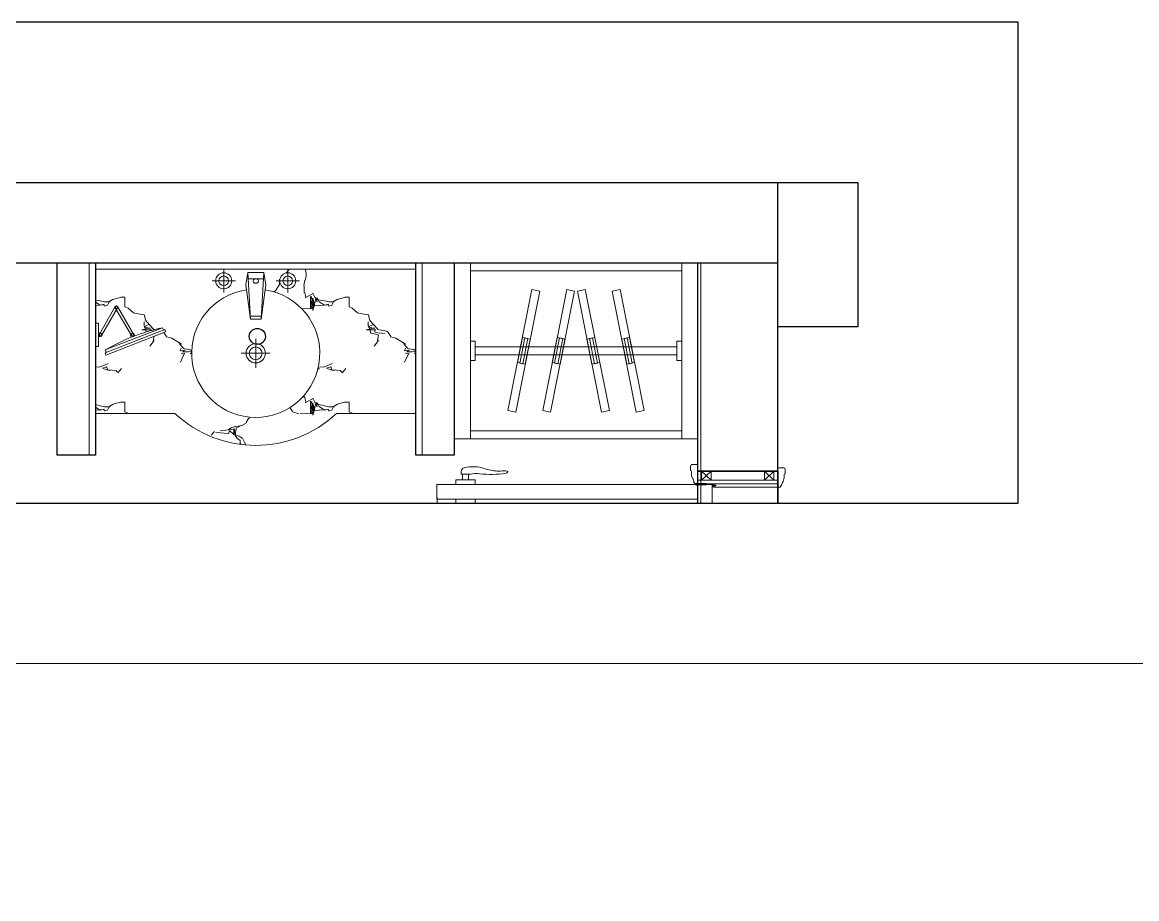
# Model space of a CAD drawing. Header units: millimetres. Extents: x 3162 to 221128, y -144913 to 11496.
# Drawn here: x 43049 to 46529, y -86211 to -83477 of the extents above; entities that cross this region are included whole.
import ezdxf
from ezdxf.xclip import XClip

# ---------------------------------------------------------------- set-up
doc = ezdxf.new("R2010")
doc.units = ezdxf.units.MM
doc.header["$LTSCALE"] = 10
doc.header["$XCLIPFRAME"] = 2
for name, pattern in [('ACAD_ISO03W100', [30, 12, -18]), ('DASH', [8.89, 6.35, -2.54]), ('DOTE', [61.468, 50.8, -5.08, 0.508, -5.08]), ('HIDDEN', [9.525, 6.35, -3.175])]:
    doc.linetypes.add(name, pattern=pattern)
for name, color, linetype, lineweight in [('Drawing【图框、表格】', 150, 'Continuous', 0), ('FC-Doorsill【门槛线】', 8, 'Continuous', 0), ('FF-Complete【墙体完成线】', 6, 'Continuous', 0), ('FF-Door【门】', 51, 'Continuous', 0), ('FF-FIXT【洁具】', 31, 'Continuous', 0), ('FF-MT【门套】', 20, 'Continuous', 0), ('FF-【活动成品家具】', 51, 'Continuous', 0), ('Hidden【虚线】', 136, 'DASH', 0)]:
    doc.layers.add(name, color=color, linetype=linetype, lineweight=lineweight)
for name, color, linetype in [('SYMBOL【符号】', 136, 'Continuous'), ('WALL_NEW【新建墙体】', 4, 'Continuous'), ('WALL【墙体】', 7, 'Continuous')]:
    doc.layers.add(name, color=color, linetype=linetype)

# ---------------------------------------------------------------- blocks, each defined once
blk = doc.blocks.new('洗手台40')
at = {"color": 8}
for p, q in [((194.8, 336.5), (194.8, 263.5)), ((231.3, 300), (158.3, 300)), ((-31.3, 245.1), (-31.3, 154.9)), ((182.2, 231.4), (74.6, 216.7)), ((221.1, 225), (74.6, 216.7)), ((74.6, 216.7), (74.6, 200)), ((84.7, 217.2), (84.7, 200)), ((221.1, 225), (182.2, 231.4)), ((201.4, 223.9), (201.4, 200)), ((221.1, 225), (221.1, 200)), ((13.8, 200), (-76.3, 200)), ((74.6, 183.3), (74.6, 200)), ((221.1, 175), (74.6, 183.3)), ((182.2, 168.6), (74.6, 183.3)), ((84.7, 182.8), (84.7, 200)), ((221.1, 175), (182.2, 168.6)), ((201.4, 176.1), (201.4, 200)), ((221.1, 175), (221.1, 200)), ((194.8, 136.5), (194.8, 63.5)), ((231.3, 100), (158.3, 100))]:
    blk.add_line(p, q, dxfattribs=at)
for centre, radius in [((194.8, 300), 25), ((194.8, 300), 15), ((-31.3, 200), 30), ((-31.3, 200), 20), ((194.8, 100), 25), ((194.8, 100), 15)]:
    blk.add_circle(centre, radius, dxfattribs=at)
blk.add_arc((-31.3, 200), 200, 8.4238, 351.5762)
for centre, start, end in [((194, 201.2), 350.5252, 189.4748), ((194, 198.8), 170.5252, 9.4748)]:
    blk.add_arc(centre, 7.19, start, end, dxfattribs=at)
blk = doc.blocks.new('刮须镜平面')
at = {"color": 0, "ltscale": 0.4}
for p, q in [((-118.2, 1.9), (-68.3, 88.4)), ((-61.6, 84.6), (-111.6, -1.9)), ((-68.3, 84.6), (-18.3, -1.9)), ((-11.7, 1.9), (-61.6, 88.4)), ((-9.2, 36.5), (0, 36.5)), ((-9.2, -36.5), (-9.2, 36.5)), ((0, 36.5), (0, -36.5)), ((-218.4, 9.3), (-215.7, 16.4)), ((-32.2, -63), (-218.4, 9.3)), ((-215.7, 16.4), (-29.4, -55.8)), ((-212.1, 15), (-209.3, 22.2)), ((-209.3, 22.2), (-30.2, -47.3)), ((-122.3, -3.3), (-120.3, 2.1)), ((-9.2, 5.8), (-15, 5.8)), ((-111.6, -7.5), (-109.5, -2.1)), ((-9.2, -5.8), (-15, -5.8)), ((-33, -54.4), (-30.2, -47.3)), ((-29.4, -55.8), (-32.2, -63)), ((0, -36.5), (-9.2, -36.5))]:
    blk.add_line(p, q, dxfattribs=at)
for centre in [(-64.9, 86.5), (-114.9, 0), (-15, 0)]:
    blk.add_circle(centre, 3.07, dxfattribs=at)
for centre, radius, start, end in [((-64.9, 86.5), 3.84, 30, 210), ((-64.9, 86.5), 3.84, 330, 150), ((-335.4, -568.2), 603.7, 59.6373, 77.9472), ((-114.9, 0), 5.76, 338.7922, 158.7922), ((-114.9, 0), 3.84, 150, 330), ((-15, 0), 5.76, 90, 270), ((-15, 0), 3.84, 210, 30)]:
    blk.add_arc(centre, radius, start, end, dxfattribs=at)
blk = doc.blocks.new('*U803', base_point=(20486.2, -29895.8))
for points in [[(20536.2, -30445.8), (20486.2, -30445.8), (20486.2, -29895.8), (20536.2, -29895.8)], [(21196.2, -29895.8), (21246.2, -29895.8), (21246.2, -30445.8), (21196.2, -30445.8)]]:
    blk.add_lwpolyline(points, close=True)
for points in [[(20536.2, -29895.8), (21196.2, -29895.8)], [(20536.2, -30445.8), (21196.2, -30445.8)]]:
    blk.add_lwpolyline(points)
at = {"color": 0}
for points in [[(20536.2, -29920.8), (21196.2, -29920.8)], [(20536.2, -30420.8), (21196.2, -30420.8)]]:
    blk.add_lwpolyline(points, dxfattribs=at)
at = {"color": 0, "linetype": 'DASH', "ltscale": 24}
for points in [[(20653.5, -30357.1), (20728.6, -29979.5), (20753.2, -29984.4), (20678.1, -30362)], [(20762.1, -30357.1), (20837.2, -29979.5), (20861.7, -29984.4), (20786.6, -30362)], [(20895.2, -29979.5), (20970.3, -30357.1), (20945.8, -30362), (20870.7, -29984.4)], [(21003.8, -29979.5), (21078.9, -30357.1), (21054.4, -30362), (20979.3, -29984.4)], [(20683.3, -30207.6), (20698.9, -30129.1), (20723.4, -30134), (20707.8, -30212.4)], [(20690.6, -30209), (20706.3, -30130.6), (20716.1, -30132.5), (20700.5, -30211)], [(20791.9, -30207.6), (20807.5, -30129.1), (20832, -30134), (20816.4, -30212.4)], [(20799.2, -30209), (20814.8, -30130.6), (20824.6, -30132.5), (20809, -30211)], [(20925, -30129.1), (20940.6, -30207.6), (20916, -30212.4), (20900.4, -30134)], [(20917.6, -30130.6), (20933.2, -30209), (20923.4, -30211), (20907.8, -30132.5)], [(21033.5, -30129.1), (21049.1, -30207.6), (21024.6, -30212.4), (21009, -30134)], [(21026.2, -30130.6), (21041.8, -30209), (21032, -30211), (21016.4, -30132.5)]]:
    blk.add_lwpolyline(points, close=True, dxfattribs=at)
at = {"color": 0}
for points in [[(20551.2, -30200.8), (20536.2, -30200.8), (20536.2, -30140.8), (20551.2, -30140.8)], [(21181.2, -30140.8), (21196.2, -30140.8), (21196.2, -30200.8), (21181.2, -30200.8)], [(21181.2, -30140.8), (21196.2, -30140.8), (21196.2, -30200.8), (21181.2, -30200.8)]]:
    blk.add_lwpolyline(points, close=True, dxfattribs=at)
at = {"color": 0, "linetype": 'DASH', "ltscale": 24}
for points in [[(20551.2, -30158.3), (21181.2, -30158.3)], [(20551.2, -30183.3), (21181.2, -30183.3)]]:
    blk.add_lwpolyline(points, dxfattribs=at)
blk = doc.blocks.new('门套线03')
at = {"ltscale": 100}
blk.add_lwpolyline([(60, 0), (60, 19.7, -0.339185), (56.6, 23.1), (42, 23.1, -0.360475), (38.5, 19.7), (29.2, 19.7, 0.137802), (14.5, 14.7, -0.16589), (3.4, 11.9), (3.4, 8.7), (0, 8.7), (0, 0)], format="xyb", close=True, dxfattribs=at)
blk = doc.blocks.new('HL_Door_Hinge')
at = {"color": 0, "linetype": 'DOTE', "ltscale": 0.04}
for p, q in [((-4, 3), (4, 3)), ((0, -1), (0, 7))]:
    blk.add_line(p, q, dxfattribs=at)
at = {"color": 0, "linetype": 'DASH', "ltscale": 5}
for p, q in [((-2, -26), (-2, 0.8)), ((-0.5, -26), (-0.5, 0)), ((0.5, -26), (0.5, 0)), ((2, -26), (2, 0.8)), ((-0.5, -26), (-2, -26)), ((0.5, -26), (2, -26))]:
    blk.add_line(p, q, dxfattribs=at)
for radius in [3, 2]:
    blk.add_circle((0, 3), radius, dxfattribs=at)
blk = doc.blocks.new('HL_Door_Seal')
at = {"color": 0}
for p, q in [((5, 0), (-5, 0)), ((-1, 6), (-0.5, 6.5)), ((-1, 6), (-0.5, 6)), ((-1, 5.5), (-0.5, 6)), ((-1, 5.5), (-0.5, 5.5)), ((-1, 5), (-0.5, 5.5)), ((-1, 4.5), (-0.5, 5)), ((-1, 5), (-0.5, 5)), ((-1, 4.5), (-0.5, 4.5)), ((-1, 4), (-0.5, 4.5)), ((-1, 4), (-0.5, 4)), ((-1, 3.5), (-0.5, 4)), ((-1, 3.5), (-0.5, 3.5)), ((-1, 3), (-0.5, 3.5)), ((-1, 3), (-0.5, 3)), ((-1, 2.5), (-0.5, 3)), ((-1, 2.5), (-0.5, 2.5)), ((-1, 2), (-0.5, 2.5)), ((-1, 2), (-0.5, 2)), ((-1, 1.5), (-0.5, 2)), ((-1, 1.5), (-0.5, 1.5)), ((-1, 1), (-0.5, 1.5)), ((-1, 1), (-0.5, 1)), ((-1, 0.5), (-0.5, 1)), ((-1, 0.5), (-0.5, 0.5)), ((-1, 0), (-0.5, 0.5)), ((-0.5, 6.5), (0.5, 6.5)), ((1, 6), (0.5, 6.5)), ((1, 6), (0.5, 6)), ((1, 5.5), (0.5, 6)), ((1, 5.5), (0.5, 5.5)), ((1, 5), (0.5, 5.5)), ((1, 5), (0.5, 5)), ((1, 4.5), (0.5, 5)), ((1, 4.5), (0.5, 4.5)), ((1, 4), (0.5, 4.5)), ((1, 4), (0.5, 4)), ((1, 3.5), (0.5, 4)), ((1, 3.5), (0.5, 3.5)), ((1, 3), (0.5, 3.5)), ((1, 3), (0.5, 3)), ((1, 2.5), (0.5, 3)), ((1, 2.5), (0.5, 2.5)), ((1, 2), (0.5, 2.5)), ((1, 2), (0.5, 2)), ((1, 1.5), (0.5, 2)), ((1, 1.5), (0.5, 1.5)), ((1, 1), (0.5, 1.5)), ((1, 1), (0.5, 1)), ((1, 0.5), (0.5, 1)), ((1, 0.5), (0.5, 0.5)), ((1, 0), (0.5, 0.5))]:
    blk.add_line(p, q, dxfattribs=at)
blk.add_lwpolyline([(-3.9, -1, 0.774597), (3.9, -1)], format="xyb", close=True, dxfattribs=at)
blk.add_arc((0, 0), 5, 180, 0.0005, dxfattribs=at)
blk = doc.blocks.new('门把手02')
at = {"color": 250}
for p, q in [((-13.5, 32.2), (-13.5, 40.9)), ((-30.4, 14.6), (-15.2, 14.6)), ((-30.4, 0), (-30.4, 14.6)), ((30.4, 0), (-30.4, 0)), ((-15.2, 14.6), (19.6, 14.6)), ((-15.2, 14.6), (19.6, 14.6)), ((12.9, 32.2), (-13.5, 32.2)), ((-9.4, 14.6), (-9.4, 32.2)), ((9.4, 14.6), (9.4, 32.2)), ((19.6, 14.6), (30.4, 14.6)), ((30.4, 14.6), (30.4, 0))]:
    blk.add_line(p, q, dxfattribs=at)
at = {"color": 250, "extrusion": (0, 0, -1)}
for centre, major_axis, start_param, end_param in [((-1.3, 40.9), (-8.59, 8.59), 5.497787, 6.813202), ((23.4, -64.1), (-0.1, 120), -0.233047, 0.306451), ((33.8, -51.4), (0, 86), -0.231441, 0.114669), ((79.3, 368.4), (-0.1, 336.3), 3.005111, 3.247916), ((107.8, 189.2), (1.8, 147), 3.194781, 3.464277), ((105.2, 172), (-91.7, 91.7), 3.813778, 3.981187), ((122.5, 24), (-13.7, 13.7), 0.647464, 1.248663), ((124, 43.6), (5.92, 5.92), 1.238085, 2.228964), ((130.6, 40.4), (-0.729, 0.729), 1.325662, 2.819982), ((12.9, 37.2), (3.58, 3.58), 2.124304, 2.356194)]:
    blk.add_ellipse(centre, major_axis=major_axis, ratio=1, start_param=start_param, end_param=end_param, dxfattribs=at)
blk = doc.blocks.new('hld_1_819.978_250_门把手02_门套线03_45_0_0_3_40_0_1_1')
at = {"layer": 'FC-Doorsill【门槛线】'}
for p, q in [((-0.5, 0.1389), (0.5, 0.1389)), ((-0.5, -0.1389), (0.5, -0.1389))]:
    blk.add_line(p, q, dxfattribs=at)
at = {"layer": 'FF-Door【门】'}
blk.add_lwpolyline([(-0.4528, 0.1389), (-0.4028, 0.1389), (-0.4028, 1.0444), (-0.4528, 1.0444)], close=True, dxfattribs=at)
at = {"layer": 'FF-Door【门】', "color": 250, "linetype": 'ACAD_ISO03W100', "ltscale": 0.104167}
blk.add_lwpolyline([(-0.4528, 0.1389), (0.4528, 0.1389), (0.4528, 0.0889), (-0.4528, 0.0889)], close=True, dxfattribs=at)
at = {"layer": 'FF-Door【门】', "color": 8, "linetype": 'HIDDEN', "ltscale": 60}
blk.add_arc((-0.4528, 0.1389), 0.9056, 0, 90, dxfattribs=at)
at = {"layer": 'FF-MT【门套】', "color": 250}
for p, q in [((-0.4689, 0.1256), (-0.5, 0.0922)), ((-0.4689, 0.0922), (-0.5, 0.1256)), ((0.4689, 0.1256), (0.5, 0.0922)), ((0.4689, 0.0922), (0.5, 0.1256)), ((-0.5, -0.0922), (-0.4689, -0.1256)), ((-0.5, -0.1256), (-0.4689, -0.0922)), ((0.5, -0.0922), (0.4689, -0.1256)), ((0.5, -0.1256), (0.4689, -0.0922))]:
    blk.add_line(p, q, dxfattribs=at)
for points in [[(-0.5, 0.1389), (-0.4689, 0.1389), (-0.4689, 0.1256), (-0.5, 0.1256)], [(-0.4689, 0.1256), (-0.4689, 0.0922), (-0.5, 0.0922), (-0.5, 0.1256)], [(-0.4689, 0.1389), (-0.4556, 0.1389), (-0.4556, -0.1389), (-0.4689, -0.1389)], [(0.4689, 0.1389), (0.4556, 0.1389), (0.4556, -0.1389), (0.4689, -0.1389)], [(0.5, 0.1389), (0.4689, 0.1389), (0.4689, 0.1256), (0.5, 0.1256)], [(0.4689, 0.1256), (0.4689, 0.0922), (0.5, 0.0922), (0.5, 0.1256)], [(-0.5, -0.0922), (-0.5, -0.1256), (-0.4689, -0.1256), (-0.4689, -0.0922)], [(0.5, -0.0922), (0.5, -0.1256), (0.4689, -0.1256), (0.4689, -0.0922)], [(-0.5, -0.1389), (-0.4689, -0.1389), (-0.4689, -0.1256), (-0.5, -0.1256)], [(0.5, -0.1389), (0.4689, -0.1389), (0.4689, -0.1256), (0.5, -0.1256)]]:
    blk.add_lwpolyline(points, close=True, dxfattribs=at)
at = {"layer": 'FF-MT【门套】'}
for points in [[(-0.5, 0.1389), (-0.4556, 0.1389), (-0.4556, 0.0833), (-0.4444, 0.0833), (-0.4444, -0.1389), (-0.5, -0.1389)], [(0.5, 0.1389), (0.4556, 0.1389), (0.4556, 0.0833), (0.4444, 0.0833), (0.4444, -0.1389), (0.5, -0.1389)]]:
    blk.add_lwpolyline(points, close=True, dxfattribs=at)
at = {"layer": 'FF-Door【门】', "color": 250, "yscale": 0.001111138856807, "zscale": 0.001111138856807}
for name, p, xscale, rotation in [('门把手02', (-0.4528, 0.9444), -0.001111138856807, 90.00000000000593), ('门把手02', (-0.4028, 0.9444), 0.001111138856807, 270.0000000000178), ('HL_Door_Seal', (-0.45, 0.0833), 0.001111138856807, 180.0000000000119), ('HL_Door_Seal', (0.45, 0.0833), -0.001111138856807, 180)]:
    blk.add_blockref(name, p, dxfattribs=dict(at, xscale=xscale, rotation=rotation))
at = {"layer": 'FF-Door【门】', "color": 250, "zscale": 0.001111138856807}
for name, p, xscale, yscale in [('门把手02', (0.3556, 0.1389), -0.001111138856807, 0.001111138856807), ('HL_Door_Hinge', (-0.4542, 0.1389), 0.001111138856807, 0.001111138856807), ('门把手02', (0.3556, 0.0889), -0.001111138856807, -0.001111138856807)]:
    blk.add_blockref(name, p, dxfattribs=dict(at, xscale=xscale, yscale=yscale))
at = {"layer": 'FF-MT【门套】', "zscale": 0.001111138856807}
for p, xscale, yscale in [((-0.4556, 0.1389), -0.001111138856807, 0.001111138856807), ((0.4556, 0.1389), 0.001111138856807, 0.001111138856807), ((-0.4444, -0.1389), -0.001111138856807, -0.001111138856807), ((0.4444, -0.1389), 0.001111138856807, -0.001111138856807)]:
    blk.add_blockref('门套线03', p, dxfattribs=dict(at, xscale=xscale, yscale=yscale))
blk = doc.blocks.new('海龙_08067598')
at = {"layer": 'FF-FIXT【洁具】'}
h = blk.add_hatch(dxfattribs=at)
h.set_pattern_fill('AA大理石深SC800', color=8, scale=700, style=0, pattern_type=2)
h.set_pattern_definition([(177.769103, (2570952.35, -1700571.014), (-700.00002183, -2.69e-05), [40.03034, -8366.3405]), (28.1136392, (2570932.35, -1700533.616), (700.0000028, 327.23196765), [26.45461, -5529.00824]), (76.6298055, (2570932.35, -1700480.636), (-1.05e-05, 327.2319275), [14.41496, -3012.71901]), (106.992819, (2570935.68, -1700457.26), (6.7e-06, 327.2319222), [11.40566, -2383.78875]), (21.8355897, (2570932.35, -1700433.89), (699.99999517, 327.2319006), [25.13679, -5253.58526]), (17.3096175, (2570935.68, -1700427.66), (700.0000145, 327.231969), [10.47438, -2189.14444]), (162.690382, (2570912.35, -1700569.46), (-700.0000325, 327.231908), [20.94876, -2178.67006]), (125.490837, (2570892.35, -1700563.22), (-4.3e-05, 327.231901), [17.22434, -1188.48149]), (162.690382, (2570882.35, -1700549.2), (-700.0000325, 327.231908), [10.47438, -2189.14444]), (136.925518, (2570872.35, -1700546.08), (-2e-05, 327.23191), [22.8165, -935.47517]), (3.3442344, (2570829.018, -1700532.058), (700.000013, 4.667e-05), [26.71214, -5582.84048]), (10.5914065, (2570812.35, -1700535.174), (1400.000031, 327.2319727), [16.95554, -3543.70772]), (0, (2570802.35, -1700535.17), (700, 327.23194), [10, -689.99994]), (103.370194, (2570932.35, -1700533.616), (-5.48e-05, 327.2319113), [14.41489, -3012.71901]), (90, (2570929, -1700519.6), (700, -4e-14), [10.90773, -316.32419]), (90, (2570929, -1700508.7), (700, -4e-14), [10.90773, -316.32419]), (78.995121, (2570929.02, -1700497.776), (-2.72e-05, 327.2319559), [17.46185, -3649.52189]), (90, (2570932.35, -1700446.35), (700, -4e-14), [12.46598, -314.76592]), (6.6658365, (2570922.35, -1700429.21), (699.9999705, 1.27e-05), [13.42411, -2805.63262]), (160.679045, (2570922.35, -1700429.21), (-699.9999937, 327.231933), [14.12908, -2952.97835]), (47.485996, (2570639.02, -1700634.9), (700.0000005, 654.4639248), [14.79793, -3092.76646]), (6.1571803, (2570649.018, -1700623.995), (2800.00001973, 327.23192843), [43.58473, -9109.2134]), (31.9352432, (2570692.35, -1700619.32), (699.9999716, 327.2319319), [11.78345, -2462.74511]), (19.3209546, (2570702.35, -1700613.09), (699.999996, 327.2319281), [14.12908, -2952.97835]), (8.8568723, (2570715.68, -1700608.41), (699.9999635, 5.46e-05), [20.24134, -2105.10111]), (30.29957, (2570735.684, -1700605.295), (700.0000166, 327.2319738), [15.44284, -3227.55244]), (61.8626245, (2570749.02, -1700597.5), (-3.7e-05, 327.231936), [14.13664, -1470.21231]), (52.9473395, (2570755.684, -1700585.038), (700.00000455, 981.6958246), [33.192334, -6937.19747]), (51.263996, (2570775.684, -1700558.55), (699.999997, 981.6958529), [15.98128, -3340.08304]), (25.054876, (2570785.68, -1700546.08), (700, -3e-06), [36.79571, -735.91427]), (47.485996, (2570819.02, -1700530.5), (700.0000005, 654.4639248), [14.79793, -3092.76646]), (31.9352432, (2570829.02, -1700519.59), (699.9999716, 327.2319319), [11.78345, -2462.74511]), (56.6470201, (2570839.018, -1700513.36), (700.0000012, 981.6958188), [24.25143, -5068.55181]), (90, (2570852.35, -1700493.1), (700, -4e-14), [15.582476, -311.64945]), (47.485996, (2570852.35, -1700477.52), (700.0000005, 654.4639248), [29.59586, -3077.96853]), (47.485996, (2570872.35, -1700455.704), (700.0000005, 654.4639248), [14.79793, -3092.76646]), (19.3209546, (2570882.35, -1700444.796), (699.999996, 327.2319281), [14.12908, -2952.97835]), (56.2378233, (2570895.684, -1700440.12), (699.99996254, 981.69585345), [29.98968, -6267.84088]), (25.054876, (2570715.68, -1700614.64), (700, -3e-06), [14.71827, -757.99171]), (80.6556929, (2570712.35, -1700634.9), (2.62e-05, 327.2319152), [20.52967, -4290.69354]), (160.679045, (2570725.684, -1700639.58), (-699.9999937, 327.231933), [14.12908, -2952.97835]), (148.064756, (2570735.68, -1700645.81), (-699.999967, 327.2319416), [11.78345, -2462.74511]), (115.424913, (2570742.35, -1700659.834), (-700.000029, 1636.1597197), [15.52817, -3245.38277]), (103.370194, (2570745.684, -1700673.86), (-5.48e-05, 327.2319113), [14.41489, -3012.71901]), (144.961427, (2570752.35, -1700678.53), (-700.0000265, 654.4638884), [8.14233, -1701.74844]), (173.334163, (2570765.684, -1700680.09), (-699.9999705, 1.88e-05), [13.42411, -2805.63262]), (158.418473, (2570809.018, -1700697.232), (-4199.99999472, 1636.15974199), [46.60026, -9739.4493]), (78.995121, (2570722.35, -1700695.674), (-2.72e-05, 327.2319559), [17.46185, -3649.52189]), (4.4550498, (2570725.684, -1700678.533), (700.0000104, 4.37e-05), [20.0606, -4192.66778]), (154.945124, (2570745.68, -1700676.97), (-700, -9e-07), [7.35917, -765.35081]), (132.514004, (2570739.02, -1700673.86), (-699.9999993, 654.463926), [14.79793, -3092.76646]), (90, (2570729, -1700662.95), (700, -4e-14), [9.34949, -317.88246]), (142.076999, (2570729.02, -1700653.6), (-700.0000235, 654.463844), [12.67686, -2649.46857]), (125.490837, (2570719.02, -1700645.81), (-4.3e-05, 327.231901), [11.48294, -1194.22296]), (99.344307, (2570712.35, -1700636.46), (-2.57e-05, 327.2319152), [20.5296, -4290.69354]), (90, (2570709, -1700634.9), (700, -4e-14), [18.69897, -308.53291]), (136.925518, (2570709.02, -1700634.9), (-2e-05, 327.23191), [18.2532, -940.03847]), (70.3775316, (2570692.35, -1700631.79), (1.97e-05, 327.231914), [9.92593, -2074.51804]), (175.54495, (2570692.35, -1700631.786), (-700.0000158, -2.36e-05), [40.1212, -4172.60718]), (148.064756, (2571289.02, -1700708.14), (-699.999967, 327.2319416), [23.56697, -2450.96166]), (35.0385725, (2571249.02, -1700703.47), (700.000032, 654.463882), [8.14233, -1701.74844]), (6.6658365, (2571265.684, -1700703.465), (699.9999705, 1.27e-05), [13.42411, -2805.63262]), (162.690382, (2571255.68, -1700711.26), (-700.0000325, 327.231908), [10.47438, -2189.14444]), (64.5750864, (2571242.35, -1700739.305), (699.9999829, 1636.1597424), [31.05627, -3229.8546]), (0, (2571249.02, -1700703.47), (700, 327.23194), [16.666664, -683.33328]), (118.137375, (2571292.35, -1700714.37), (-2.2e-05, 327.231903), [7.06832, -1477.28063]), (157.435521, (2571322.35, -1700726.84), (-699.9999875, 327.23189523), [32.48693, -6789.76837]), (136.925518, (2571329.02, -1700733.07), (-2e-05, 327.23191), [9.1266, -949.16507]), (154.945124, (2571339.02, -1700737.75), (-700, -9e-07), [11.03872, -761.67126]), (49.4476465, (2571272.35, -1700709.7), (700.0000126, 981.6957893), [10.25416, -2143.11958]), (51.263996, (2571049.02, -1700441.68), (699.999997, 981.6958529), [15.98128, -3340.08304]), (136.925518, (2571049.02, -1700441.68), (-2e-05, 327.23191), [9.1266, -949.16507]), (176.655765, (2571042.35, -1700435.447), (-700.00001707, -1.59e-05), [26.71214, -5582.84048]), (106.992819, (2571015.68, -1700433.89), (6.7e-06, 327.2319222), [11.40566, -2383.78875]), (19.3209546, (2570999.02, -1700427.655), (699.999996, 327.2319281), [14.12908, -2952.97835]), (159.49524, (2571015.684, -1700433.89), (-700.0000066, 327.2319549), [17.79407, -3718.95475]), (180, (2571025.7, -1700433.9), (-700, 327.23194), [10, -689.99994]), (22.2465213, (2570989.018, -1700422.98), (700.0000198, 327.23192524), [28.8113, -6021.55701]), (6.6658365, (2570975.684, -1700424.54), (699.9999705, 1.27e-05), [13.42411, -2805.63262]), (52.1215557, (2571145.684, -1700686.324), (700.0000225, 981.6958277), [21.71596, -4538.63158]), (78.995121, (2571159.02, -1700669.184), (-2.72e-05, 327.2319559), [17.46185, -3649.52189]), (162.690382, (2571162.35, -1700652.04), (-700.0000325, 327.231908), [10.47438, -2189.14444]), (164.332014, (2571152.35, -1700648.926), (-1399.9999669, 327.2319563), [17.30988, -3617.75911]), (104.970339, (2571135.684, -1700644.25), (-3.98e-05, 327.2319457), [12.90394, -2696.92402]), (109.622468, (2571132.35, -1700631.79), (-1.74e-05, 327.231914), [9.92593, -2074.51804]), (90, (2571129, -1700622.44), (700, -4e-14), [12.46598, -314.76592]), (25.054876, (2571129.02, -1700625.55), (700, -3e-06), [14.71827, -757.99171]), (166.844039, (2571149.02, -1700630.23), (-699.999993, 327.2319035), [20.53905, -1417.1955]), (0, (2571139.02, -1700630.23), (700, 327.23194), [10, -689.99994]), (15.667986, (2571122.35, -1700634.9), (1399.9999669, 327.2319563), [17.30988, -3617.75911]), (180, (2571139.02, -1700634.9), (-700, 327.23194), [16.666664, -683.33328]), (180, (2571152.35, -1700634.9), (-700, 327.23194), [13.333334, -686.66661]), (61.8626245, (2571149.02, -1700641.14), (-3.7e-05, 327.231936), [7.06832, -1477.28063]), (162.690382, (2571159.02, -1700644.25), (-700.0000325, 327.231908), [10.47438, -2189.14444]), (173.334163, (2571172.35, -1700645.81), (-699.9999705, 1.88e-05), [13.42411, -2805.63262]), (171.143127, (2571182.35, -1700647.37), (-699.9999743, -6e-06), [10.12067, -2115.22178]), (13.15596, (2570992.35, -1700558.55), (699.999983, 327.2319595), [13.6927, -1424.04185]), (146.796701, (2570992.35, -1700558.55), (-1400.0000003, 981.6958516), [19.91878, -4163.01753]), (118.137375, (2570975.68, -1700547.64), (-2.2e-05, 327.231903), [14.13664, -1470.21231]), (90, (2570969, -1700547.64), (700, -4e-14), [12.46598, -314.76592]), (113.162745, (2570969.02, -1700547.64), (-3.44e-05, 327.2319177), [8.47434, -1771.13755]), (75.873987, (2570959.018, -1700566.34), (699.99999423, 2945.08749146), [27.31624, -5709.08807]), (90, (2570959, -1700566.34), (700, -4e-14), [18.69897, -308.53291]), (106.992819, (2570959.02, -1700547.64), (6.7e-06, 327.2319222), [11.40566, -2383.78875]), (90, (2570955.7, -1700574.1), (700, -4e-14), [37.397934, -289.83395]), (95.3136086, (2570955.684, -1700574.13), (-1.335e-05, 327.2319124), [35.99435, -7522.8223]), (83.5762835, (2570949.018, -1700567.898), (3.255e-05, 327.23196893), [29.79375, -6226.89452]), (90, (2570949, -1700567.9), (700, -4e-14), [9.34949, -317.88246]), (76.6298055, (2570949.02, -1700558.55), (-1.05e-05, 327.2319275), [14.41496, -3012.71901]), (103.370194, (2570952.35, -1700544.524), (-5.48e-05, 327.2319113), [14.41489, -3012.71901]), (90, (2570949, -1700557), (700, -4e-14), [26.490205, -300.7417]), (133.553349, (2571252.35, -1700692.56), (-700.0000129, 654.4639115), [19.35087, -4044.33463]), (169.408593, (2571269.02, -1700695.674), (-1400.000041, 327.2319161), [16.95554, -3543.70772]), (6.6658365, (2571242.35, -1700700.35), (699.9999705, 1.27e-05), [13.42411, -2805.63262]), (66.837255, (2571242.35, -1700700.35), (-2.94e-05, 327.231945), [8.47434, -1771.13755]), (148.064756, (2571245.68, -1700680.09), (-699.999967, 327.2319416), [35.35042, -2439.17821]), (164.332014, (2571215.684, -1700661.39), (-1399.9999669, 327.2319563), [17.30988, -3617.75911]), (122.690182, (2571199.02, -1700656.72), (-699.9999866, 981.6958593), [18.51521, -3869.68155]), (160.679045, (2571189.02, -1700641.135), (-699.9999937, 327.231933), [14.12908, -2952.97835]), (169.408593, (2571175.684, -1700636.46), (-1400.000041, 327.2319161), [16.95554, -3543.70772]), (133.553349, (2571159.02, -1700633.344), (-700.0000129, 654.4639115), [19.35087, -4044.33463]), (130.552353, (2571145.68, -1700619.32), (-700.000004, 981.6957954), [20.50832, -2132.86542]), (102.074477, (2571132.35, -1700603.74), (-2.5e-05, 327.2319044), [15.93501, -3330.41737]), (169.408593, (2571129.02, -1700588.155), (-1400.000041, 327.2319161), [33.91108, -3526.75218]), (139.920946, (2571095.684, -1700581.92), (-700.0000024, 654.46388085), [21.78204, -4552.44356]), (154.945124, (2571079.02, -1700567.9), (-700, -9e-07), [11.03872, -761.67126]), (90, (2571069, -1700563.2), (700, -4e-14), [29.606696, -297.62523]), (0, (2571055.7, -1700533.6), (700, 327.23194), [13.333334, -686.66661]), (14.9560981, (2571032.35, -1700539.85), (1399.9999853, 327.2319453), [24.15147, -5047.66192]), (31.9352432, (2571022.35, -1700546.08), (699.9999716, 327.2319319), [11.78345, -2462.74511]), (61.8626245, (2571015.68, -1700558.55), (-3.7e-05, 327.231936), [14.13664, -1470.21231]), (17.3096175, (2571005.68, -1700561.66), (700.0000145, 327.231969), [10.47438, -2189.14444]), (118.137375, (2571005.68, -1700561.66), (-2.2e-05, 327.231903), [7.06832, -1477.28063]), (4.4550498, (2570962.35, -1700558.55), (700.0000104, 4.37e-05), [40.1212, -4172.60718]), (51.263996, (2570952.35, -1700571.014), (699.999997, 981.6958529), [15.98128, -3340.08304]), (0, (2571005.7, -1700547.64), (700, 327.23194), [16.666664, -683.33328]), (166.844039, (2571005.68, -1700547.64), (-699.999993, 327.2319035), [13.6927, -1424.04185]), (171.143127, (2570992.35, -1700544.52), (-699.9999743, -6e-06), [20.24134, -2105.10111]), (142.076999, (2570972.35, -1700541.41), (-700.0000235, 654.463844), [12.67686, -2649.46857]), (118.137375, (2570962.35, -1700533.62), (-2.2e-05, 327.231903), [14.13664, -1470.21231]), (90, (2570935.7, -1700466.6), (700, -4e-14), [9.34949, -317.88246]), (171.143127, (2570965.68, -1700426.1), (-699.9999743, -6e-06), [10.12067, -2115.22178]), (154.945124, (2570975.68, -1700430.77), (-700, -9e-07), [11.03872, -761.67126]), (125.490837, (2570975.68, -1700430.77), (-4.3e-05, 327.231901), [11.48294, -1194.22296]), (0, (2570955.7, -1700421.42), (700, 327.23194), [13.333334, -686.66661]), (17.3096175, (2570945.68, -1700424.54), (700.0000145, 327.231969), [10.47438, -2189.14444])])
h.paths.add_polyline_path([(1995, 1855), (1595, 1855), (1595, 1843.5, -0.414214), (1620, 1818.5, -1), (1570, 1818.5, -0.414214), (1595, 1843.5), (1595, 1855), (1522.9, 1855, -0.103244), (1525, 1845, -0.125339), (1522, 1833), (1526.4, 1805.9), (1524.3, 1790.3, -13.578811), (1465.7, 1790.3), (1463.6, 1805.9), (1470, 1844.8), (1475, 1844.8, -0.104885), (1477.1, 1855), (1395, 1855), (1395, 1843.5, -0.414214), (1420, 1818.5, -1), (1370, 1818.5, -0.414214), (1395, 1843.5), (1395, 1855), (995, 1855), (995, 1686.5), (1004.2, 1686.5), (1004.2, 1655.8), (1008.9, 1655.8), (1057.3, 1738, -0.57735), (1062.6, 1738), (1113.2, 1651.9), (1064.4, 1736.5), (1015.5, 1651.8, -0.510568), (1010, 1644.2), (1004.2, 1644.2), (1004.2, 1613.5), (995, 1613.5), (995, 1405), (1242.5, 1405, 0.39604), (1747.5, 1405), (1995, 1405)])
h.paths.add_polyline_path([(1213.4, 1659.3), (1027.2, 1587), (1024.4, 1594.2), (1028, 1595.6), (1025.2, 1602.7), (1025.2, 1602.7, -0.037577), (1106.6, 1642.5), (1107, 1648.9, -1), (1112.7, 1651.1), (1117.3, 1646.7, -0.03758), (1204.3, 1672.2), (1207.1, 1665), (1210.7, 1666.4)], flags=16)
at = {"layer": 'FF-Complete【墙体完成线】'}
blk.add_line((2885, 1875), (2885, 125), dxfattribs=at)
for points in [[(975, 1275), (975, 1875), (2015, 1875), (2015, 1275)], [(995, 1275), (995, 1855), (1995, 1855), (1995, 1275)]]:
    blk.add_lwpolyline(points, dxfattribs=at)
at = {"layer": 'FF-FIXT【洁具】'}
blk.add_lwpolyline([(1242.5, 1405, 0.39604), (1747.5, 1405), (1995, 1405), (1995, 1855), (995, 1855), (995, 1405)], format="xyb", close=True, dxfattribs=at)
at = {"layer": 'SYMBOL【符号】'}
blk.add_circle((1500, 1645), 25, dxfattribs=at)
at = {"layer": 'WALL_NEW【新建墙体】'}
for p in [(2975, 1875), (3125, -25)]:
    blk.add_line(p, (3125, 1875), dxfattribs=at)
for points in [[(875, 1875), (995, 1875), (995, 1275), (875, 1275)], [(1995, 1875), (2115, 1875), (2115, 1275), (1995, 1275)], [(2875, 1225), (3125, 1225), (3125, 325), (2875, 325)]]:
    blk.add_lwpolyline(points, close=True, dxfattribs=at)
blk.add_lwpolyline([(3125, 1225), (2875, 1225), (2875, 1875)], dxfattribs=at)
at = {"layer": 'WALL【墙体】'}
for p, q in [((-3375, 2125), (3125, 2125)), ((3125, 1875), (3125, 2125)), ((-3125, 1875), (3125, 1875))]:
    blk.add_line(p, q, dxfattribs=at)
blk.add_lwpolyline([(3125, 2125), (3375, 2125), (3375, 1675), (3125, 1675)], close=True, dxfattribs=at)
at = {"xscale": -899.9775265476128, "yscale": 899.9775265476128, "zscale": 899.9775265476128, "rotation": 90.0000000000127}
blk.add_blockref('hld_1_819.978_250_门把手02_门套线03_45_0_0_3_40_0_1_1', (3000, 775), dxfattribs=at)
at = {"layer": 'FF-FIXT【洁具】', "rotation": 90}
blk.add_blockref('洗手台40', (1695, 1623.7), dxfattribs=at)
at = {"layer": 'FF-FIXT【洁具】', "xscale": -1}
blk.add_blockref('刮须镜平面', (995, 1650), dxfattribs=at)
at = {"layer": 'FF-【活动成品家具】', "color": 8}
blk.add_blockref('*U803', (2115, 1875), dxfattribs=at)

msp = doc.modelspace()

# ---------------------------------------------------------------- linework, layer by layer
at = {"layer": 'Drawing【图框、表格】'}
msp.add_lwpolyline([(37818.3, -96879.3), (37818.3, -85476.6), (53178.5, -85476.6), (53178.5, -96879.3)], close=True, dxfattribs=at)
msp.add_lwpolyline([(37818.3, -96879.3), (37818.3, -85476.6), (53178.5, -85476.6), (53178.5, -96879.3)], close=True, dxfattribs=at)
at = {"layer": 'Hidden【虚线】'}
msp.add_lwpolyline([(38408.3, -84976.6), (46158.3, -84976.6), (46158.3, -83476.6), (38408.3, -83476.6)], close=True, dxfattribs=at)

# ---------------------------------------------------------------- block references
at = {"layer": 'WALL【墙体】'}
ref = msp.add_blockref('海龙_08067598', (42283.3, -86101.6), dxfattribs=at)
XClip(ref).set_block_clipping_path([(-3874.9999970285, 1124.9999846724), (3875.0000029715, 2624.9999846724)])

doc.saveas('drawing.dxf')
